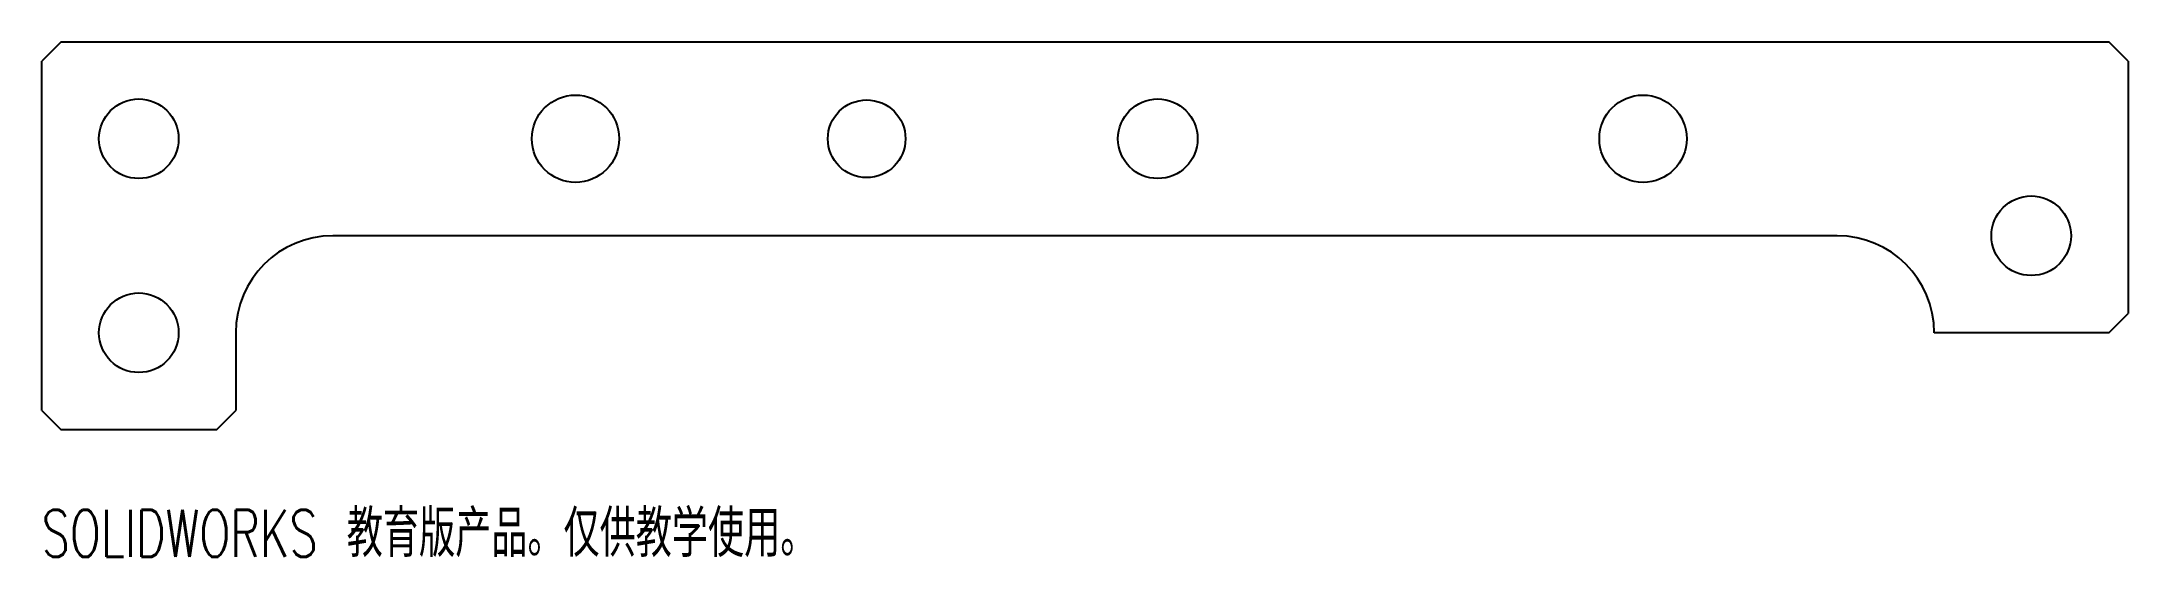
# Model space of a CAD drawing. Header units: millimetres. Extents: x -85 to 130, y -43 to 10.
import ezdxf

# ---------------------------------------------------------------- set-up
doc = ezdxf.new("R2010")
doc.units = ezdxf.units.MM
doc.styles.add('SLDTEXTSTYLE0', font='TXT', dxfattribs={"width": 0.7, "bigfont": 'bigfont'})

msp = doc.modelspace()

# ---------------------------------------------------------------- linework, layer by layer
at = {"color": 7, "linetype": 'Continuous', "lineweight": 25}
for p, q in [((-83, 10), (-85, 8)), ((-83, 10), (128, 10)), ((130, 8), (128, 10)), ((-85, -28), (-85, 8)), ((130, 8), (130, -18)), ((100, -10), (-55, -10)), ((128, -20), (130, -18)), ((-65, -20), (-65, -28)), ((128, -20), (110, -20)), ((-85, -28), (-83, -30)), ((-67, -30), (-83, -30)), ((-67, -30), (-65, -28))]:
    msp.add_line(p, q, dxfattribs=at)
for centre, radius in [((-30, 0), 4.5), ((80, 0), 4.5), ((-75, 0), 4.1), ((0, 0), 4), ((30, 0), 4.1), ((120, -10), 4.1), ((-75, -20), 4.1)]:
    msp.add_circle(centre, radius, dxfattribs=at)
for centre, start, end in [((-55, -20), 90, 180), ((100, -20), 0, 90)]:
    msp.add_arc(centre, 10, start, end, dxfattribs=at)

# ---------------------------------------------------------------- texts
at = {"color": 7, "linetype": 'Continuous', "insert": (-85, -38.27), "char_height": 4.8336, "attachment_point": 1, "style": 'SLDTEXTSTYLE0'}
msp.add_mtext('SOLIDWORKS 教育版产品。仅供教学使用。', dxfattribs=at)

doc.saveas('drawing.dxf')
